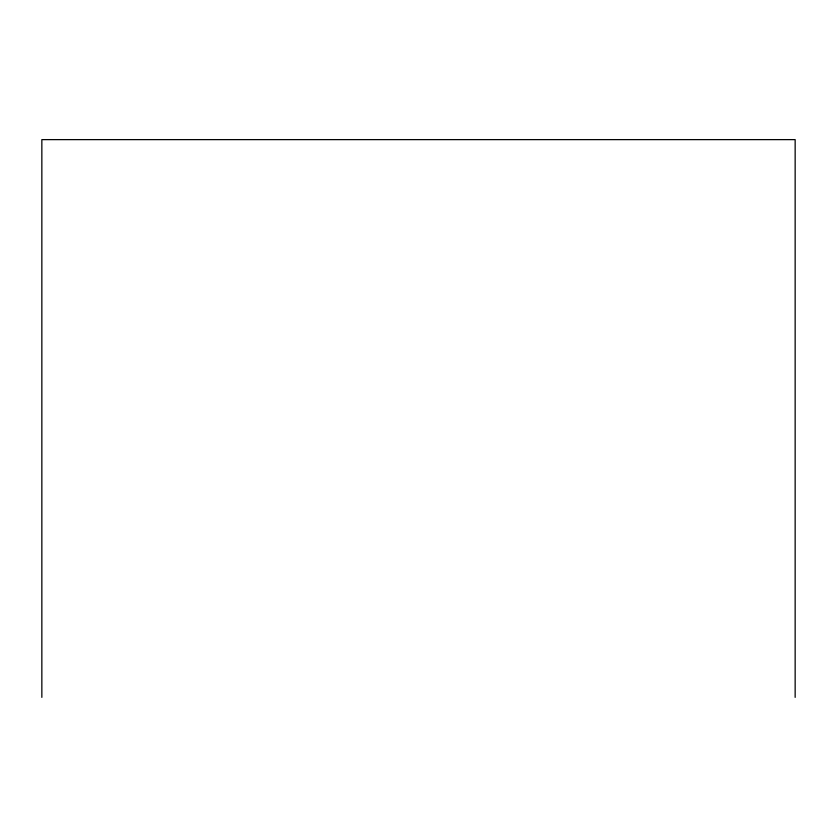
<?xml version="1.0" encoding="UTF-8"?>
<svg xmlns="http://www.w3.org/2000/svg" width="837" height="837" viewBox="0 0 837 837"><rect width="100%" height="100%" fill="white"/><g stroke="black" fill="none" stroke-linecap="round" stroke-linejoin="round"><path stroke-width="1.26" d="M795.15 697.378L795.15 139.622L41.85 139.622L41.85 697.378"/></g></svg>
